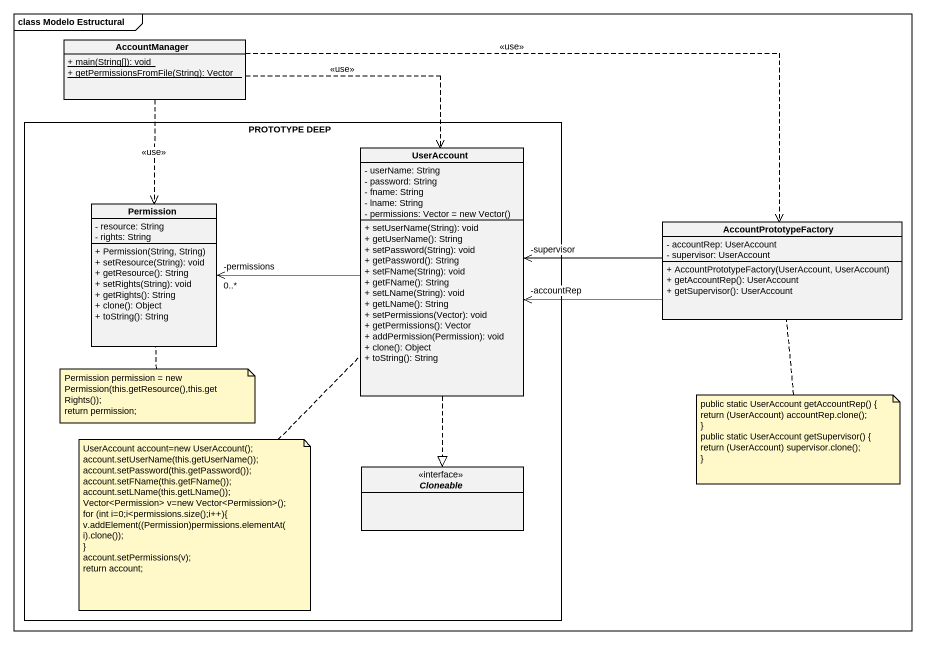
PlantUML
@startuml
mainframe class Modelo Estructural
hide circle
hide empty members
skinparam classAttributeIconSize 0
class AccountManager {
  {static} + main(String[]): void
  {static} + getPermissionsFromFile(String): Vector
}
rectangle "PROTOTYPE DEEP" as PROTOTYPE_DEEP {
  class UserAccount {
    - userName: String
    - password: String
    - fname: String
    - lname: String
    {field} - permissions: Vector = new Vector()
    + setUserName(String): void
    + getUserName(): String
    + setPassword(String): void
    + getPassword(): String
    + setFName(String): void
    + getFName(): String
    + setLName(String): void
    + getLName(): String
    + setPermissions(Vector): void
    + getPermissions(): Vector
    + addPermission(Permission): void
    + clone(): Object
    + toString(): String
  }
  class Permission {
    - resource: String
    - rights: String
    + Permission(String, String)
    + setResource(String): void
    + getResource(): String
    + setRights(String): void
    + getRights(): String
    + clone(): Object
    + toString(): String
  }
  interface Cloneable
}
class AccountPrototypeFactory {
  - accountRep: UserAccount
  - supervisor: UserAccount
  + AccountPrototypeFactory(UserAccount, UserAccount)
  + getAccountRep(): UserAccount
  + getSupervisor(): UserAccount
}
AccountManager ..> UserAccount : <<use>>
AccountManager ..> Permission : <<use>>
AccountManager .right.> AccountPrototypeFactory : <<use>>
UserAccount -left-> "-permissions\n0..*" Permission
UserAccount ..|> Cloneable
AccountPrototypeFactory -left-> "-supervisor" UserAccount
AccountPrototypeFactory -left-> "-accountRep" UserAccount
note bottom of Permission
  Permission permission = new Permission(this.getResource(),this.getRights());
  return permission;
end note
note bottom of AccountPrototypeFactory
  public static UserAccount getAccountRep() {
  return (UserAccount) accountRep.clone();
  ~}
  public static UserAccount getSupervisor() {
  return (UserAccount) supervisor.clone();
  ~}
end note
note bottom of UserAccount
  UserAccount account=new UserAccount();
  account.setUserName(this.getUserName());
  account.setPassword(this.getPassword());
  account.setFName(this.getFName());
  account.setLName(this.getLName());
  Vector<Permission> v=new Vector<Permission>();
  for (int i=0;i<permissions.size();i++){
  v.addElement((Permission)permissions.elementAt(i).clone());
  ~}
  account.setPermissions(v);
  return account;
end note
@enduml
